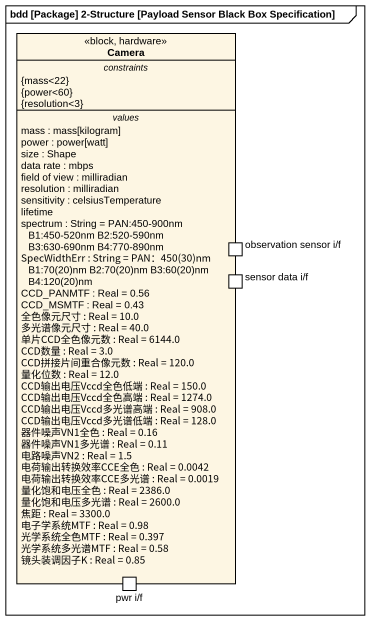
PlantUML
@startuml
mainframe bdd [Package] 2-Structure [Payload Sensor Black Box Specification]
hide circle
hide empty members
class Camera <<block, hardware>> {
  -- constraints --
  {mass<22}
  {power<60}
  {resolution<3}
  -- values --
  mass : mass[kilogram]
  power : power[watt]
  size : Shape
  data rate : mbps
  field of view : milliradian
  resolution : milliradian
  sensitivity : celsiusTemperature
  lifetime
  spectrum : String = PAN:450-900nm B1:450-520nm B2:520-590nm B3:630-690nm B4:770-890nm
  {field} SpecWidthErr : String = PAN：450(30)nm B1:70(20)nm B2:70(20)nm B3:60(20)nm B4:120(20)nm
  CCD_PANMTF : Real = 0.56
  CCD_MSMTF : Real = 0.43
  全色像元尺寸 : Real = 10.0
  多光谱像元尺寸 : Real = 40.0
  单片CCD全色像元数 : Real = 6144.0
  CCD数量 : Real = 3.0
  CCD拼接片间重合像元数 : Real = 120.0
  量化位数 : Real = 12.0
  CCD输出电压Vccd全色低端 : Real = 150.0
  CCD输出电压Vccd全色高端 : Real = 1274.0
  CCD输出电压Vccd多光谱高端 : Real = 908.0
  CCD输出电压Vccd多光谱低端 : Real = 128.0
  器件噪声VN1全色 : Real = 0.16
  器件噪声VN1多光谱 : Real = 0.11
  电路噪声VN2 : Real = 1.5
  电荷输出转换效率CCE全色 : Real = 0.0042
  电荷输出转换效率CCE多光谱 : Real = 0.0019
  量化饱和电压全色 : Real = 2386.0
  量化饱和电压多光谱 : Real = 2600.0
  焦距 : Real = 3300.0
  电子学系统MTF : Real = 0.98
  光学系统全色MTF : Real = 0.397
  光学系统多光谱MTF : Real = 0.58
  镜头装调因子K : Real = 0.85
  -- ports --
  observation sensor i/f
  sensor data i/f
  pwr i/f
}
@enduml
